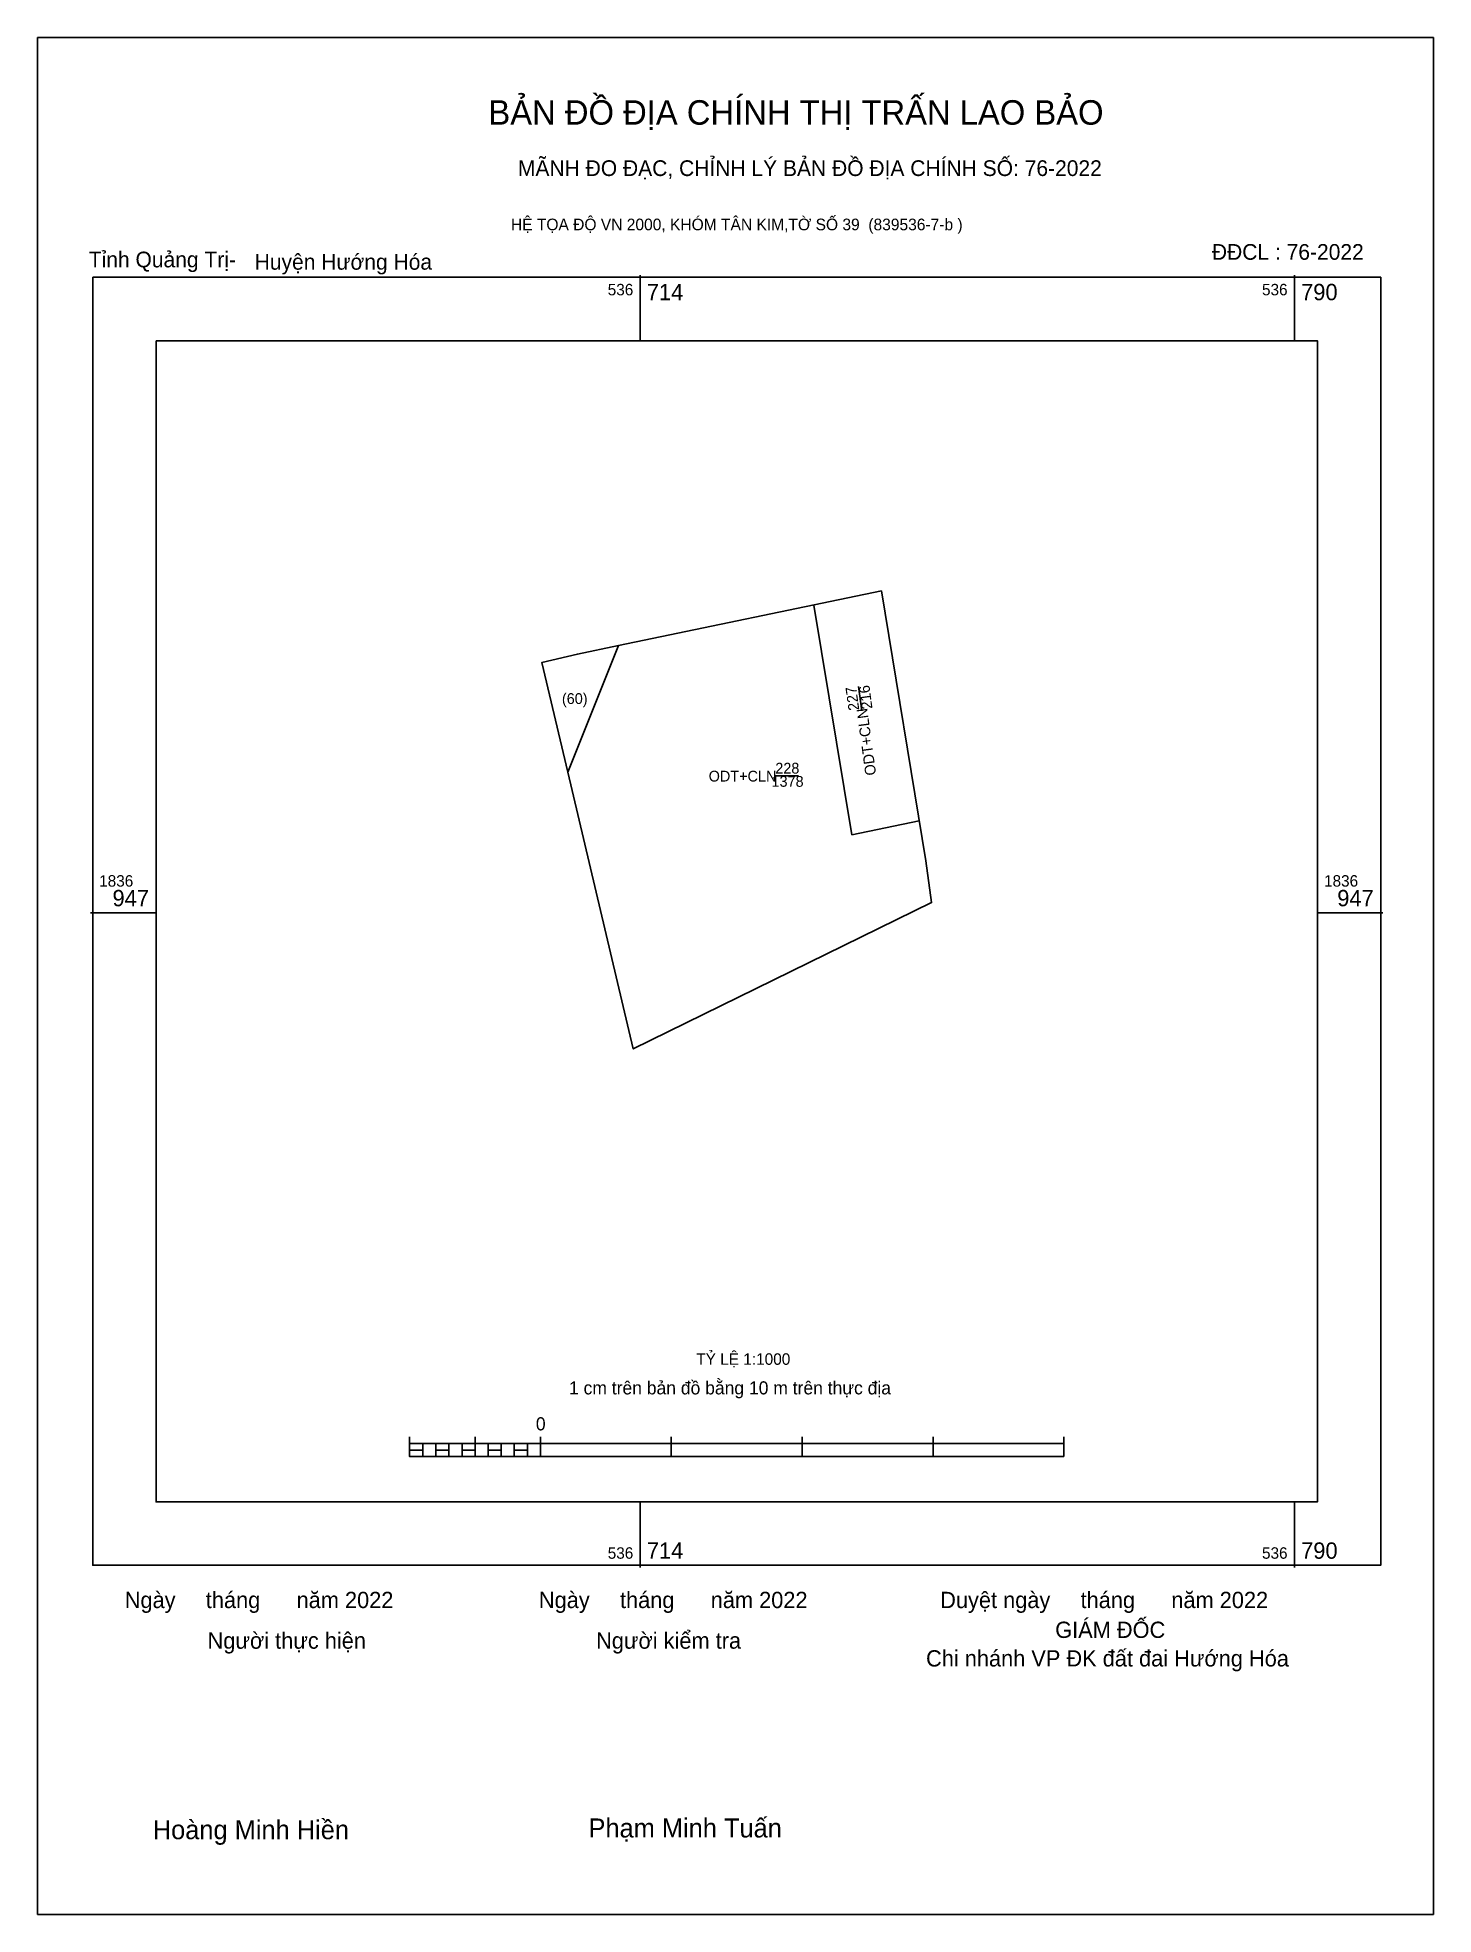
# Model space of a CAD drawing. Extents: x 536645 to 536807, y 1836831 to 1837049.
import ezdxf

# ---------------------------------------------------------------- set-up
doc = ezdxf.new("R2010")
doc.units = 0
for name, color, linetype in [('Level 1', 7, 'Continuous'), ('Level 10', 7, 'Continuous'), ('Level 15', 7, 'Continuous'), ('Level 27', 7, 'Continuous'), ('Level 6', 7, 'Continuous'), ('Level 62', 7, 'Continuous'), ('Level 63', 7, 'Continuous'), ('Level 9', 7, 'Continuous')]:
    doc.layers.add(name, color=color, linetype=linetype)

msp = doc.modelspace()

# ---------------------------------------------------------------- linework, layer by layer
at = {"layer": 'Level 10'}
msp.add_line((536734.74, 1836982.82), (536739.14, 1836956.18), dxfattribs=at)
msp.add_lwpolyline([(536742.57, 1836984.45), (536747.73, 1836953.18), (536748.4, 1836948.33), (536713.81, 1836931.37), (536706.24, 1836963.44), (536703.23, 1836976.16), (536707.34, 1836977.13), (536712.12, 1836978.12)], close=True, dxfattribs=at)
at = {"layer": 'Level 15'}
msp.add_line((536739.14, 1836956.18), (536746.97, 1836957.81), dxfattribs=at)
msp.add_lwpolyline([(536644.77, 1837048.6), (536806.56, 1837048.6), (536806.56, 1836831.04), (536644.77, 1836831.04)], close=True, dxfattribs=at)
at = {"layer": 'Level 27'}
for p, q in [((536742.57, 1836984.45), (536742.58, 1836984.45)), ((536703.23, 1836976.16), (536703.22, 1836976.16)), ((536747.73, 1836953.18), (536747.74, 1836953.18)), ((536713.81, 1836931.37), (536713.8, 1836931.37))]:
    msp.add_line(p, q, dxfattribs=at)
at = {"layer": 'Level 6'}
msp.add_line((536712.11, 1836978.12), (536706.24, 1836963.44), dxfattribs=at)
at = {"layer": 'Level 62'}
msp.add_lwpolyline([(536658.51, 1837013.46), (536793.12, 1837013.46), (536793.12, 1836878.86), (536658.51, 1836878.86)], close=True, dxfattribs=at)
at = {"layer": 'Level 63'}
for p, q in [((536714.63, 1837021.04), (536714.63, 1837013.46)), ((536790.46, 1837021.04), (536790.46, 1837013.46)), ((536740.3, 1836970.57), (536739.92, 1836973.37)), ((536730.14, 1836963.02), (536732.96, 1836963.02)), ((536650.93, 1836947.14), (536658.51, 1836947.14)), ((536793.12, 1836947.14), (536800.7, 1836947.14)), ((536687.9, 1836886.39), (536687.9, 1836884.12)), ((536695.48, 1836886.39), (536695.48, 1836884.12)), ((536703.07, 1836886.39), (536703.07, 1836884.12)), ((536718.23, 1836886.39), (536718.23, 1836884.12)), ((536733.4, 1836886.39), (536733.4, 1836884.12)), ((536748.56, 1836886.39), (536748.56, 1836884.12)), ((536763.73, 1836886.39), (536763.73, 1836884.12)), ((536687.9, 1836885.63), (536763.73, 1836885.63)), ((536687.9, 1836884.12), (536763.73, 1836884.12)), ((536689.42, 1836885.63), (536689.42, 1836884.12)), ((536690.93, 1836885.63), (536690.93, 1836884.12)), ((536692.45, 1836885.63), (536692.45, 1836884.12)), ((536693.97, 1836885.63), (536693.97, 1836884.12)), ((536695.48, 1836885.63), (536695.48, 1836884.12)), ((536697, 1836885.63), (536697, 1836884.12)), ((536698.52, 1836885.63), (536698.52, 1836884.12)), ((536700.03, 1836885.63), (536700.03, 1836884.12)), ((536701.55, 1836885.63), (536701.55, 1836884.12)), ((536703.07, 1836885.63), (536703.07, 1836884.12)), ((536714.63, 1836878.86), (536714.63, 1836871.27)), ((536790.46, 1836878.86), (536790.46, 1836871.27))]:
    msp.add_line(p, q, dxfattribs=at)
for points in [[(536651.17, 1837020.81), (536800.46, 1837020.81), (536800.46, 1836871.51), (536651.17, 1836871.51)], [(536687.9, 1836884.87), (536689.42, 1836884.87), (536689.42, 1836884.12), (536687.9, 1836884.12)], [(536687.9, 1836884.87), (536689.42, 1836884.87), (536689.42, 1836884.12), (536687.9, 1836884.12)], [(536690.93, 1836884.87), (536692.45, 1836884.87), (536692.45, 1836884.12), (536690.93, 1836884.12)], [(536693.97, 1836884.87), (536695.48, 1836884.87), (536695.48, 1836884.12), (536693.97, 1836884.12)], [(536697, 1836884.87), (536698.52, 1836884.87), (536698.52, 1836884.12), (536697, 1836884.12)], [(536700.03, 1836884.87), (536701.55, 1836884.87), (536701.55, 1836884.12), (536700.03, 1836884.12)]]:
    msp.add_lwpolyline(points, close=True, dxfattribs=at)

# ---------------------------------------------------------------- texts
at = {"layer": 'Level 1'}
for s, p in [('227', (536740.02, 1836970.67)), ('216', (536741.55, 1836970.83)), ('ODT+CLN', (536741.98, 1836963.15))]:
    msp.add_text(s, height=1.25, rotation=97.7218, dxfattribs=at).set_placement(p)
for s, p in [('228', (536730.28, 1836963.28)), ('ODT+CLN', (536722.56, 1836962.36)), ('1378', (536729.84, 1836961.75))]:
    msp.add_text(s, height=1.25, dxfattribs=at).set_placement(p)
at = {"layer": 'Level 15'}
msp.add_text('(60)', height=1.25, dxfattribs=at).set_placement((536705.55, 1836971.35))
at = {"layer": 'Level 6'}
msp.add_text('TỶ LỆ 1:1000', height=1.333, dxfattribs=at).set_placement((536721.12, 1836894.75))
at = {"layer": 'Level 63'}
for s, height, p in [('BẢN ĐỒ ĐỊA CHÍNH THỊ TRẤN LAO BẢO', 2.8388, (536697.03, 1837038.5)), ('MÃNH ĐO ĐẠC, CHỈNH LÝ BẢN ĐỒ ĐỊA CHÍNH SỐ: 76-2022', 1.8215, (536700.45, 1837032.55)), ('HỆ TỌA ĐỘ VN 2000, KHÓM TÂN KIM,TỜ SỐ 39  (839536-7-b )', 1.3484, (536699.64, 1837026.26)), ('536', 1.327, (536710.86, 1837018.72)), ('714', 1.896, (536715.39, 1837018.15)), ('536', 1.327, (536786.69, 1837018.72)), ('790', 1.896, (536791.22, 1837018.15)), ('1836', 1.327, (536651.92, 1836950.18)), ('1836', 1.327, (536793.88, 1836950.18)), ('947', 1.896, (536653.46, 1836947.9)), ('947', 1.896, (536795.41, 1836947.9)), ('1 cm trên bản đồ bằng 10 m trên thực địa', 1.5166, (536706.37, 1836891.32)), ('0', 1.52, (536702.53, 1836887.15)), ('536', 1.327, (536710.86, 1836872.27)), ('714', 1.896, (536715.39, 1836872.27)), ('536', 1.327, (536786.69, 1836872.27)), ('790', 1.896, (536791.22, 1836872.27)), ('Ngày     tháng      năm 2022', 1.8869, (536654.88, 1836866.55)), ('Ngày     tháng      năm 2022', 1.8869, (536702.88, 1836866.55)), ('Duyệt ngày     tháng      năm 2022', 1.8869, (536749.39, 1836866.55)), ('Người kiểm tra', 1.8869, (536709.51, 1836861.84)), ('GIÁM ĐỐC', 1.887, (536762.72, 1836863.09)), ('Người thực hiện', 1.8869, (536664.48, 1836861.84)), ('Chi nhánh VP ĐK đất đai Hướng Hóa', 1.8869, (536747.75, 1836859.78)), ('Hoàng Minh Hiền', 2.2008, (536658.13, 1836839.76)), ('Phạm Minh Tuấn', 2.2008, (536708.63, 1836839.96))]:
    msp.add_text(s, height=height, dxfattribs=at).set_placement(p)
at = {"layer": 'Level 9'}
for s, p in [('Tỉnh Quảng Trị-', (536650.71, 1837021.96)), ('Huyện Hướng Hóa', (536669.94, 1837021.69)), ('ĐĐCL : 76-2022', (536780.88, 1837022.84))]:
    msp.add_text(s, height=1.8215, dxfattribs=at).set_placement(p)

doc.saveas('drawing.dxf')
